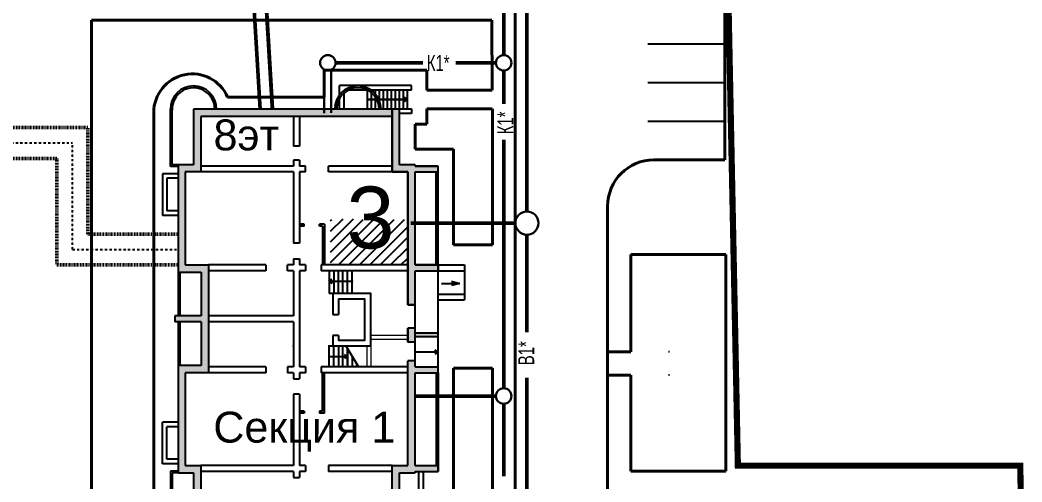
# Model space of a CAD drawing. Header units: millimetres. Extents: x 1819 to 103850, y 69161 to 132521.
# Drawn here: x 40223 to 53215, y 110696 to 116678 of the extents above; entities that cross this region are included whole.
import ezdxf

# ---------------------------------------------------------------- set-up
doc = ezdxf.new("R2010")
doc.units = ezdxf.units.MM
for name, pattern in [('DASHED', [0.75, 0.5, -0.25]), ('KL', [4, 2, -2]), ('PKP', [12, 6, -3, 0, -3])]:
    doc.linetypes.add(name, pattern=pattern)
for name, color, linetype in [('A3-05', 2, 'Continuous'), ('Граница1', 20, 'Continuous'), ('Картограмма', 104, 'Continuous'), ('ЛИНИЯ', 7, 'Continuous'), ('Покрытия', 13, 'Continuous'), ('СТЕНЫ', 7, 'Continuous'), ('СЪЕМКА', 46, 'Continuous'), ('ТС', 1, 'Continuous')]:
    doc.layers.add(name, color=color, linetype=linetype)
doc.layers.add('В1', color=140, linetype='Continuous', lineweight=80)
doc.layers.add('К2', color=54, linetype='Continuous', lineweight=60)
doc.styles.add('SPEC', font='RUSS.shx', dxfattribs={"width": 0.7})
doc.styles.add('СГЕНЕРИР_СТИЛЬ_3', font='arial.ttf')
doc.linetypes.add('oIo_LINE', pattern='A,2.5,-0.25,[133,ltypeshp.shx,S=0.1,R=0,X=-0.1,Y=0.3],-0.2,[130,ltypeshp.shx,S=0.5,R=-25,X=0,Y=0],-0.2,[133,ltypeshp.shx,S=0.1,R=0,X=-0.1,Y=-0.3],-0.25', length=3.4)
picture_1 = doc.add_image_def('image1.tif', size_in_pixel=(4134, 3602))

msp = doc.modelspace()

# ---------------------------------------------------------------- hatches: boundary and pattern name
at = {"layer": 'СТЕНЫ', "linetype": 'Continuous'}
for points in [[(42572.76, 113412.38), (42572.76, 112846.38), (42232.76, 112846.38), (42232.76, 112770.38), (42572.76, 112770.38), (42572.76, 112204.38), (42272.76, 112204.38), (42272.76, 112110.38), (42666.76, 112110.38), (42666.76, 112282.38), (42666.76, 113506.38), (42366.76, 113506.38), (42366.76, 114710.38), (42566.76, 114710.38), (42566.76, 114882.38), (42566.76, 115430.38), (43185.09, 115430.38), (43185.09, 115524.38), (42472.76, 115524.38), (42472.76, 114804.38), (42272.76, 114804.38), (42272.76, 113412.38)], [(45050.76, 115430.38), (45050.76, 115524.38), (43185.09, 115524.38), (43185.09, 115430.38)], [(45344.76, 112988.38), (45344.76, 113430.38), (45644.76, 113432.38), (45644.76, 113506.38), (45344.76, 113506.38), (45344.76, 114710.38), (45644.76, 114710.38), (45644.76, 114786.38), (45344.76, 114786.38), (45344.76, 114804.38), (45144.76, 114804.38), (45144.76, 115524.38), (45050.76, 115524.38), (45050.76, 115430.38), (45050.76, 114710.38), (45250.76, 114710.38), (45250.76, 112988.38)], [(42566.76, 109390.38), (42566.76, 110586.38), (42566.76, 110906.38), (42366.76, 110906.38), (42366.76, 112110.38), (42272.76, 112110.38), (42272.76, 110812.38), (42472.76, 110812.38), (42472.76, 110186.38), (42172.76, 110186.38), (42172.76, 110110.38), (42472.76, 110110.38), (42472.76, 109484.38), (42272.76, 109484.38), (42272.76, 108092.38), (42572.76, 108092.38), (42572.76, 106884.38), (42272.76, 106884.38), (42272.76, 105492.38), (42472.76, 105492.38), (42472.76, 104772.38), (45144.76, 104772.38), (45144.76, 105492.38), (45344.76, 105492.38), (45344.76, 105510.38), (45644.76, 105510.38), (45644.76, 105586.38), (45344.76, 105586.38), (45344.76, 106790.38), (45644.76, 106790.38), (45644.76, 106866.38), (45344.76, 106866.38), (45344.76, 106944.38), (45250.76, 106944.38), (45250.76, 105586.38), (45050.76, 105586.38), (45050.76, 104866.38), (44570.76, 104866.38), (42566.76, 104866.38), (42566.76, 105266.38), (42566.76, 105586.38), (42366.76, 105586.38), (42366.76, 106790.38), (42393.76, 106790.38), (42666.76, 106790.38), (42666.76, 108014.38), (42666.76, 108186.38), (42545.76, 108186.38), (42366.76, 108186.38), (42366.76, 109390.38)]]:
    msp.add_hatch(color=244, dxfattribs=at).paths.add_polyline_path(points)
h = msp.add_hatch(color=244, dxfattribs=at)
h.paths.add_polyline_path([(45250.76, 109390.38), (45250.76, 107668.38), (45344.76, 107668.38), (45344.76, 108110.38), (45344.76, 109390.38), (45644.76, 109390.38), (45644.76, 109466.38), (45344.76, 109466.38), (45344.76, 109484.38), (45144.76, 109484.38), (45144.76, 110812.38), (45344.76, 110812.38), (45344.76, 110830.38), (45644.76, 110830.38), (45644.76, 110906.38), (45344.76, 110906.38), (45344.76, 112110.38), (45644.76, 112110.38), (45644.76, 112186.38), (45364.76, 112186.38), (45344.76, 112186.38), (45344.76, 112264.38), (45250.76, 112264.38), (45250.76, 110906.38), (45050.76, 110906.38), (45050.76, 109390.38)])
h.paths.add_polyline_path([(45644.76, 108110.38), (45644.76, 108186.38), (45344.76, 108186.38), (45344.76, 108110.38)], flags=17)
h.paths.add_polyline_path([(45644.76, 112578.38), (45644.76, 112628.38), (45344.76, 112628.38), (45344.76, 112578.38)])
h.paths.add_polyline_path([(45344.76, 112506.38), (45344.76, 112686.38), (45250.76, 112686.38), (45250.76, 112506.38)])
at = {"layer": 'ТС'}
h = msp.add_hatch(dxfattribs=at)
h.set_pattern_fill('ANSI31', color=256, scale=30, style=0)
h.set_pattern_definition([(45, (-852476.14, 1172171.73), (-67.351921, 67.351921), [])])
h.paths.add_polyline_path([(45250.76, 113874.38), (45250.76, 114093.24), (44553.31, 114093.24), (44553.31, 114105.1), (44353.65, 114105.1), (44353.65, 114093.24), (44250.85, 114093.24), (44250.85, 113506.38), (45250.76, 113506.38)])

# ---------------------------------------------------------------- linework, layer by layer
at = {"linetype": 'oIo_LINE', "lineweight": 50, "ltscale": 20}
msp.add_line((43336.21, 115520.34), (43228.16, 117334.27), dxfattribs=at)
at = {"layer": 'A3-05', "color": 7}
for p, q in [((42472.76, 115524.38), (42472.76, 114804.38)), ((45144.76, 115524.38), (42472.76, 115524.38)), ((45144.76, 114804.38), (45144.76, 115524.38)), ((42472.76, 114804.38), (42272.76, 114804.38)), ((42272.76, 114804.38), (42272.76, 113412.38)), ((45344.76, 114804.38), (45144.76, 114804.38))]:
    msp.add_line(p, q, dxfattribs=at)
at = {"layer": 'В1', "lineweight": 50, "ltscale": 20}
for p, q in [((46794.83, 114198.26), (46794.83, 119816.48)), ((46794.83, 114198.26), (46794.83, 119816.48)), ((46646.24, 114048.26), (45288.76, 114048.26)), ((46794.83, 112633.92), (46794.83, 113898.27)), ((46794.83, 110048.63), (46794.83, 112042.76))]:
    msp.add_line(p, q, dxfattribs=at)
at = {"layer": 'В1', "lineweight": 30, "ltscale": 20}
msp.add_circle((46796.24, 114048.26), 150, dxfattribs=at)
at = {"layer": 'Граница1', "const_width": 80}
msp.add_lwpolyline([(11570.93, 131600.56), (39869.19, 131203.27), (64089.97, 128542.36), (64158.35, 124300.45), (49256, 124449.76), (49531.3, 110905.69), (53192.38, 110905.62), (53563.49, 92531.45), (41467.07, 92224.73), (41655.09, 79817.52), (28916.71, 79382.71)], dxfattribs=at)
at = {"layer": 'К2', "lineweight": 50, "ltscale": 20}
for p, q in [((46494.83, 116224.38), (46494.83, 119164.76)), ((44315.19, 116124.38), (45445.61, 116124.38)), ((45875.98, 116124.38), (46394.83, 116124.38)), ((46494.83, 115592.42), (46494.83, 116024.38)), ((46494.83, 113933.45), (46494.83, 115126.06)), ((46494.83, 111908.38), (46494.83, 113933.45)), ((46394.83, 111808.38), (45344.76, 111808.38)), ((46494.83, 110769.29), (46494.83, 111708.38))]:
    msp.add_line(p, q, dxfattribs=at)
at = {"layer": 'К2', "lineweight": 30, "ltscale": 20}
for p, q in [((44166.31, 116037.14), (44166.31, 115470.5)), ((44258.02, 116034.02), (44258.02, 115474.68))]:
    msp.add_line(p, q, dxfattribs=at)
for centre in [(44215.19, 116124.38), (46494.83, 116124.38), (46494.83, 111808.38)]:
    msp.add_circle(centre, 100, dxfattribs=at)
at = {"layer": 'Картограмма', "color": 22}
for p, q in [((47842.76, 113768.07), (47842.76, 112616.23)), ((47842.76, 113768.07), (47842.76, 112616.23)), ((48142.76, 113140.6), (48142.76, 112616.23)), ((48142.76, 113140.6), (48142.76, 112616.23)), ((49376.19, 113140.6), (49376.19, 112616.23)), ((46642.76, 105268.38), (46642.76, 112916.23)), ((46642.76, 105268.38), (46642.76, 112916.23)), ((45644.76, 112552.17), (45644.76, 112616.23))]:
    msp.add_line(p, q, dxfattribs=at)
at = {"layer": 'ЛИНИЯ', "lineweight": 40}
for p, q in [((46642.76, 104768.38), (46642.76, 124731.73)), ((49363.44, 119076.38), (49363.44, 114868.07)), ((46342.76, 116676.38), (41150.76, 116676.38)), ((41150.76, 116676.38), (41150.76, 103568.38)), ((46343.6, 115768.38), (46342.76, 116676.38)), ((44166.76, 115680.38), (44166.76, 116028.38)), ((44166.76, 116028.38), (45498.76, 116028.38)), ((45498.76, 116028.38), (45498.76, 115768.38)), ((45498.76, 115768.38), (46344.76, 115768.38)), ((42915.16, 115680.38), (44166.76, 115680.38)), ((45498.76, 115528.38), (46344.76, 115528.38)), ((45498.76, 115528.38), (45498.76, 115328.38)), ((46348.82, 115528.38), (46348.82, 113768.01)), ((41956.9, 115480.38), (41956.9, 104772.38)), ((45344.76, 115328.38), (45344.76, 115004.38)), ((45344.76, 115328.38), (45498.76, 115328.38)), ((45344.76, 115328.38), (45344.76, 115004.38)), ((45344.76, 115004.38), (45844.76, 115004.38)), ((45844.76, 115004.38), (45844.76, 113768.01)), ((48442.76, 114868.07), (49363.44, 114868.07)), ((47842.76, 109194.84), (47842.76, 114268.07)), ((45844.76, 113768.01), (46348.82, 113768.01)), ((48142.76, 113640.6), (48142.76, 112379.36)), ((48142.76, 113640.6), (49376.19, 113640.6)), ((49376.19, 110833.56), (49376.19, 113640.6)), ((48142.76, 112379.36), (47842.76, 112379.36)), ((45844.76, 112168.38), (46348.82, 112168.38)), ((45844.76, 112168.38), (45844.76, 109966.38)), ((46348.82, 112168.38), (46348.82, 109966.38)), ((48142.76, 112079.36), (47842.76, 112079.36)), ((48142.76, 112079.36), (48142.76, 110833.56)), ((48142.76, 110833.56), (49376.19, 110833.56))]:
    msp.add_line(p, q, dxfattribs=at)
at = {"layer": 'ЛИНИЯ'}
for p, q in [((48363.44, 116368.07), (49363.44, 116368.07)), ((48363.44, 115868.07), (49363.44, 115868.07)), ((48363.44, 115368.07), (49363.44, 115368.07)), ((48442.76, 114868.07), (49363.44, 114868.07)), ((48763.44, 114868.07), (49363.44, 114868.07))]:
    msp.add_line(p, q, dxfattribs=at)
at = {"layer": 'ЛИНИЯ', "lineweight": 40}
for centre, radius, start in [((42456.9, 115480.38), 500, 23.578178), ((48442.76, 114268.07), 600, 90)]:
    msp.add_arc(centre, radius, start, 180, dxfattribs=at)
at = {"layer": 'Покрытия'}
for p, q in [((45820.14, 113297.1), (45920.23, 113267.51)), ((45689.03, 113267.51), (45920.23, 113267.51)), ((45920.23, 113267.51), (45820.13, 113238.75)), ((45920.23, 113267.51), (45824.36, 113267.51))]:
    msp.add_line(p, q, dxfattribs=at)
at = {"layer": 'СТЕНЫ', "color": 244}
for p, q in [((45298.76, 115828.38), (44366.76, 115828.38)), ((44366.76, 115524.38, 153.52), (44366.76, 115828.38, -37.75)), ((45298.76, 115768.38), (44426.76, 115768.38)), ((44426.76, 115524.38, 153.52), (44426.76, 115768.38)), ((44726.76, 115528.38), (44726.76, 115768.38)), ((44778.76, 115528.38), (44778.76, 115768.38)), ((44830.76, 115528.38), (44830.76, 115768.38)), ((44882.76, 115528.38), (44882.76, 115768.38)), ((44934.76, 115528.38), (44934.76, 115768.38)), ((44986.76, 115528.38), (44986.76, 115768.38)), ((45038.76, 115528.38), (45038.76, 115768.38)), ((45090.76, 115528.38), (45090.76, 115768.38)), ((45142.76, 115528.38), (45142.76, 115768.38)), ((45194.76, 115528.38), (45194.76, 115768.38)), ((45246.76, 115528.38), (45246.76, 115768.38)), ((45298.76, 115768.38), (45298.76, 115828.38)), ((45246.76, 115648.38), (44726.76, 115648.38)), ((44726.76, 115648.38), (45246.76, 115648.38)), ((45246.76, 115648.38), (45205.12, 115674.21)), ((45246.76, 115648.38), (45205.12, 115622.55)), ((42172.76, 115524.38), (42172.76, 114786.38)), ((42172.76, 114780.38), (42172.76, 115524.38)), ((42196.76, 114804.38), (42196.76, 115524.38)), ((42472.76, 115524.38), (42472.76, 114804.38)), ((45144.76, 115524.38), (42472.76, 115524.38)), ((45050.76, 114710.38), (45050.76, 115524.38)), ((45144.76, 114804.38), (45144.76, 115524.38)), ((45148.76, 115528.38), (45298.76, 115528.38)), ((45298.76, 115528.38), (45298.76, 115468.38)), ((42566.76, 115430.38), (42566.76, 114710.38)), ((45050.76, 115430.38), (42566.76, 115430.38)), ((43770.76, 115430.38), (43770.76, 115046.38)), ((43846.76, 115430.38), (43846.76, 115046.38)), ((45298.76, 115468.38), (45144.76, 115468.38)), ((43846.76, 115046.38), (43770.76, 115046.38)), ((42566.76, 114882.38), (42566.76, 114710.38)), ((43846.76, 114864.38), (43770.76, 114864.38)), ((43770.76, 114864.38), (43770.76, 114786.38)), ((43846.76, 114864.38), (43846.76, 114786.38)), ((42272.76, 114780.38), (42172.76, 114780.38)), ((42272.76, 114804.38), (42196.76, 114804.38)), ((42472.76, 114804.38), (42272.76, 114804.38)), ((42272.76, 114804.38), (42272.76, 113412.38)), ((43770.76, 114786.38), (42566.76, 114786.38)), ((43924.76, 114786.38), (43846.76, 114786.38)), ((43924.76, 114710.38), (43924.76, 114786.38)), ((45050.76, 114786.38), (44224.76, 114786.38)), ((44224.76, 114710.38), (44224.76, 114786.38)), ((45344.76, 114804.38), (45144.76, 114804.38)), ((45344.76, 114786.38), (45344.76, 114804.38)), ((45344.76, 114786.38), (45344.76, 114804.38)), ((45344.76, 114786.38), (45644.76, 114786.38)), ((42070.76, 114688.38, 180), (42070.76, 114148.38, 180)), ((42268.76, 114688.38, 180), (42070.76, 114688.38, 180)), ((42128.76, 114628.38, 180), (42128.76, 114208.38, 180)), ((42268.76, 114628.38, 180), (42128.76, 114628.38, 180)), ((42566.76, 114710.38), (42366.76, 114710.38)), ((42366.76, 114710.38), (42366.76, 113506.38)), ((43770.76, 114710.38), (42566.76, 114710.38)), ((43770.76, 114710.38), (43770.76, 113786.38)), ((43924.76, 114710.38), (43846.76, 114710.38)), ((43846.76, 114710.38), (43846.76, 113786.38)), ((45050.76, 114710.38), (44224.76, 114710.38)), ((45250.76, 114710.38), (45050.76, 114710.38)), ((45250.76, 113662.38, 180), (45250.76, 114710.38)), ((45344.76, 113506.38), (45344.76, 114710.38)), ((45344.76, 114710.38), (45644.76, 114710.38)), ((45620.76, 113506.38), (45620.76, 114710.38)), ((45644.76, 113506.38), (45644.76, 114710.38)), ((42270.76, 114208.38, 180), (42128.76, 114208.38, 180)), ((42270.76, 114148.38, 180), (42070.76, 114148.38, 180)), ((43906.76, 114032.38), (43846.76, 114032.38)), ((43906.76, 114006.38), (43846.76, 114006.38)), ((43906.76, 114006.38), (43906.76, 114032.38)), ((43906.76, 114006.38), (43906.76, 114032.38)), ((44106.76, 114006.38), (44106.76, 114032.38)), ((44172.76, 114032.38), (44106.76, 114032.38)), ((44106.76, 114006.38), (44106.76, 114032.38)), ((44172.76, 114032.38), (44106.76, 114032.38)), ((44146.76, 114006.38), (44106.76, 114006.38)), ((44146.76, 114006.38), (44106.76, 114006.38)), ((44146.76, 114006.38), (44146.76, 113506.38)), ((44172.76, 114032.38), (44172.76, 113506.38)), ((45250.76, 112988.38), (45250.76, 113874.38)), ((43846.76, 113786.38), (43770.76, 113786.38)), ((43846.76, 113786.38), (43770.76, 113786.38)), ((43770.76, 113584.38), (43770.76, 113506.38)), ((43770.76, 113584.38), (43846.76, 113584.38)), ((43770.76, 113584.38), (43846.76, 113584.38)), ((43846.76, 113584.38), (43846.76, 113506.38)), ((42366.76, 113506.38), (42393.76, 113506.38)), ((42366.76, 113506.38), (42666.76, 113506.38)), ((42666.76, 113506.38), (42666.76, 112110.38)), ((43410.76, 113506.38), (42666.76, 113506.38)), ((43410.76, 113430.38), (42666.76, 113430.38)), ((43770.76, 113506.38), (43692.76, 113506.38)), ((43692.76, 113430.38), (43692.76, 113506.38)), ((43770.76, 113430.38), (43692.76, 113430.38)), ((43770.76, 113430.38), (43770.76, 112846.38)), ((43924.76, 113506.38), (43846.76, 113506.38)), ((43846.76, 113430.38), (43846.76, 112186.38)), ((43924.76, 113430.38), (43846.76, 113430.38)), ((43924.76, 113506.38), (43924.76, 113430.38)), ((45250.76, 113506.38), (44126.76, 113506.38)), ((44126.76, 113506.38), (44126.76, 113430.38)), ((45250.76, 113430.38), (44126.76, 113430.38)), ((44230.76, 113430.38), (44230.76, 113138.38)), ((44290.76, 113430.38), (44290.76, 113138.38)), ((44350.76, 113138.38), (44350.76, 113430.38)), ((44410.76, 113138.38), (44410.76, 113430.38)), ((44470.76, 113138.38), (44470.76, 113430.38)), ((44530.76, 113138.38), (44530.76, 113430.38)), ((45344.76, 113506.38), (45644.76, 113506.38)), ((45344.76, 113506.38), (45644.76, 113506.38)), ((45344.76, 112186.38), (45344.76, 113430.38)), ((45344.76, 113430.38), (45644.76, 113430.38)), ((45364.76, 113430.38), (45644.76, 113430.38)), ((45644.72, 113507.35), (45984.69, 113507.35)), ((45644.72, 113430.38), (45984.69, 113430.38)), ((45644.76, 113506.38), (45644.76, 113430.38)), ((45644.76, 113506.38), (45644.76, 113430.38)), ((45644.76, 112630.38), (45644.76, 113432.38)), ((45984.69, 113507.35), (45984.69, 113052.17)), ((42272.76, 113412.38), (42572.76, 113412.38)), ((42272.76, 113412.38), (42272.76, 112846.38)), ((42296.76, 113412.38), (42296.76, 112846.38)), ((42572.76, 113412.38), (42572.76, 112846.38)), ((44228.52, 113295.38), (44270.15, 113321.21)), ((44228.52, 113295.38), (44532.35, 113296.11)), ((44228.52, 113295.38), (44270.15, 113269.55)), ((44278.76, 113138.38), (44230.76, 113138.38)), ((45644.72, 113128.38), (45984.69, 113128.38)), ((45644.72, 113052.17), (45984.69, 113052.17)), ((45344.76, 112988.38), (45250.76, 112988.38)), ((42232.76, 112846.38), (42232.76, 112770.38)), ((42572.76, 112846.38), (42232.76, 112846.38)), ((42572.76, 112770.38), (42232.76, 112770.38)), ((42272.76, 112770.38), (42272.76, 112204.38)), ((42296.76, 112770.38), (42296.76, 112204.38)), ((42572.76, 112770.38), (42572.76, 112204.38)), ((43770.76, 112846.38), (42666.76, 112846.38)), ((43770.76, 112770.38), (42666.76, 112770.38)), ((43770.76, 112770.38), (43770.76, 112186.38)), ((45250.76, 112506.38), (45250.76, 112686.38)), ((45250.76, 112686.38), (45250.76, 112506.38)), ((45344.76, 112686.38), (45250.76, 112686.38)), ((45344.76, 112506.38), (45250.76, 112506.38)), ((45344.76, 112628.38), (45644.76, 112628.38)), ((45344.76, 112578.38), (45644.76, 112578.38)), ((45354.76, 112578.38), (45644.76, 112578.38)), ((45644.76, 112186.38), (45644.76, 112628.38)), ((43770.76, 112462.38), (43770.76, 112450.38)), ((43770.76, 112450.38), (43770.76, 112462.38)), ((44230.76, 112446.38), (44230.76, 112467.38)), ((44290.76, 112186.38), (44290.76, 112457.38)), ((44350.76, 112457.38), (44350.76, 112186.38)), ((44410.76, 112186.38), (44410.76, 112457.38)), ((44470.76, 112206.38), (44470.76, 112420.77)), ((44470.76, 112420.77), (44470.76, 112186.38)), ((45644.76, 112376.38), (45344.76, 112376.38)), ((45644.76, 112376.38), (45603.12, 112402.21)), ((45644.76, 112376.38), (45603.12, 112350.55)), ((42666.76, 112282.38), (42666.76, 112110.38)), ((44230.76, 112321.38), (44470.76, 112321.38)), ((44470.76, 112321.38), (44429.12, 112347.21)), ((44470.76, 112321.38), (44429.12, 112295.55)), ((44530.76, 112319.79), (44530.76, 112186.38)), ((45250.76, 110906.38), (45250.76, 112264.38)), ((45344.76, 112264.38), (45250.76, 112264.38)), ((42572.76, 112204.38), (42272.76, 112204.38)), ((42272.76, 112204.38), (42272.76, 110812.38)), ((43410.76, 112186.38), (42666.76, 112186.38)), ((43692.76, 112186.38), (43692.76, 112110.38)), ((43770.76, 112186.38), (43692.76, 112186.38)), ((43770.76, 112202.38), (43770.76, 112204.38)), ((43924.76, 112186.38), (43846.76, 112186.38)), ((43924.76, 112186.38), (43924.76, 112110.38)), ((45250.76, 112186.38), (44126.76, 112186.38)), ((44126.76, 112186.38), (44126.76, 112110.38)), ((44590.76, 112186.38), (44590.76, 112218.82)), ((45344.76, 112186.38), (45644.76, 112186.38)), ((45364.76, 112186.38), (45644.76, 112186.38)), ((45644.76, 112110.38), (45644.76, 112186.38)), ((45644.76, 112110.38), (45644.76, 112186.38)), ((42666.76, 112110.38), (42366.76, 112110.38)), ((42393.76, 112110.38), (42366.76, 112110.38)), ((42366.76, 112110.38), (42366.76, 110906.38)), ((43410.76, 112110.38), (42666.76, 112110.38)), ((43770.76, 112110.38), (43692.76, 112110.38)), ((43770.76, 112110.38), (43770.76, 112032.38)), ((43770.76, 112032.38), (43846.76, 112032.38)), ((43846.76, 112110.38), (43846.76, 112032.38)), ((43924.76, 112110.38), (43846.76, 112110.38)), ((45250.76, 112110.38), (44126.76, 112110.38)), ((44146.76, 111610.38), (44146.76, 112110.38)), ((44172.76, 111584.38), (44172.76, 112110.38)), ((45344.76, 110906.38), (45344.76, 112110.38)), ((45344.76, 112110.38), (45644.76, 112110.38)), ((45344.76, 112110.38), (45644.76, 112110.38)), ((45620.76, 112110.38), (45620.76, 110906.38)), ((45644.76, 112110.38), (45644.76, 110906.38)), ((43770.76, 111830.38), (43770.76, 110906.38)), ((43846.76, 111830.38), (43770.76, 111830.38)), ((43846.76, 111830.38), (43846.76, 110906.38)), ((43906.76, 111610.38), (43846.76, 111610.38)), ((43906.76, 111610.38), (43906.76, 111584.38)), ((44106.76, 111610.38), (44106.76, 111584.38)), ((44146.76, 111610.38), (44106.76, 111610.38)), ((42068.76, 110928.38, 180), (42068.76, 111468.38, 180)), ((42270.76, 111468.38, 180), (42068.76, 111468.38, 180)), ((43906.76, 111584.38), (43846.76, 111584.38)), ((44172.76, 111584.38), (44106.76, 111584.38)), ((42128.76, 110988.38, 180), (42128.76, 111408.38, 180)), ((42270.76, 111408.38, 180), (42128.76, 111408.38, 180)), ((42268.76, 110988.38, 180), (42128.76, 110988.38, 180)), ((42268.76, 110928.38, 180), (42068.76, 110928.38, 180)), ((42172.76, 110836.38), (42172.76, 110186.38)), ((42272.76, 110836.38), (42172.76, 110836.38)), ((42366.76, 110906.38), (42566.76, 110906.38)), ((42566.76, 110906.38), (42566.76, 110586.38)), ((43770.76, 110906.38), (42566.76, 110906.38)), ((43770.76, 110830.38), (42566.76, 110830.38)), ((43770.76, 110830.38), (43770.76, 110752.38)), ((43924.76, 110906.38), (43846.76, 110906.38)), ((43846.76, 110830.38), (43846.76, 110752.38)), ((43924.76, 110830.38), (43846.76, 110830.38)), ((43924.76, 110906.38), (43924.76, 110830.38)), ((44224.76, 110906.38), (44224.76, 110830.38)), ((45050.76, 110906.38), (44224.76, 110906.38)), ((45050.76, 110830.38), (44224.76, 110830.38)), ((45050.76, 109390.38), (45050.76, 110906.38)), ((45050.76, 110906.38), (45250.76, 110906.38)), ((45344.76, 110906.38), (45644.76, 110906.38)), ((45344.76, 110906.38), (45644.76, 110906.38)), ((45344.76, 110812.38), (45344.76, 110830.38)), ((45344.76, 110812.38), (45344.76, 110830.38)), ((45344.76, 110830.38), (45344.76, 110812.38)), ((45344.76, 110830.38), (45644.76, 110830.38)), ((45344.76, 110830.38), (45344.76, 110812.38)), ((45344.76, 110830.38), (45644.76, 110830.38)), ((45388.76, 110830.38), (45388.76, 109466.38)), ((45448.76, 110830.38), (45448.76, 109766.38)), ((45644.76, 110830.38), (45644.76, 110906.38)), ((42196.76, 110812.38), (42196.76, 110186.38)), ((42272.76, 110812.38), (42196.76, 110812.38)), ((42272.76, 110812.38), (42472.76, 110812.38)), ((42472.76, 110812.38), (42472.76, 110186.38)), ((43770.76, 110752.38), (43846.76, 110752.38)), ((45144.76, 109484.38), (45144.76, 110812.38)), ((45144.76, 110812.38), (45344.76, 110812.38))]:
    msp.add_line(p, q, dxfattribs=at)
at = {"layer": 'СТЕНЫ', "color": 244, "linetype": 'Continuous'}
for p, q in [((45050.76, 115524.38), (45050.76, 114710.38)), ((45144.76, 115524.38), (45050.76, 115524.38)), ((45050.76, 115524.38), (45050.76, 115430.38)), ((45144.76, 114804.38), (45144.76, 115524.38)), ((45344.76, 114804.38), (45144.76, 114804.38)), ((45344.76, 114786.38), (45344.76, 114804.38)), ((45644.76, 114786.38), (45344.76, 114786.38)), ((45644.76, 114710.38), (45644.76, 114786.38)), ((45644.76, 114710.38), (45644.76, 114786.38)), ((45050.76, 114710.38), (45250.76, 114710.38)), ((45250.76, 114710.38), (45250.76, 112988.38)), ((45344.76, 113506.38), (45344.76, 114710.38)), ((45344.76, 114710.38), (45644.76, 114710.38)), ((43410.76, 113506.38), (43410.76, 113430.38)), ((45644.76, 113506.38), (45344.76, 113506.38)), ((45344.76, 113430.38), (45644.76, 113432.38)), ((45344.76, 112988.38), (45344.76, 113430.38)), ((45644.76, 113432.38), (45644.76, 113506.38)), ((45250.76, 112988.38), (45344.76, 112988.38)), ((43410.76, 112186.38), (43410.76, 112110.38)), ((45644.76, 110906.38), (45644.76, 110830.38))]:
    msp.add_line(p, q, dxfattribs=at)
at = {"layer": 'СТЕНЫ', "color": 22}
for p, q in [((48942.76, 114868.07), (48632.76, 114868.07)), ((48942.76, 114868.07), (48632.76, 114868.07)), ((48642.76, 113640.6), (48632.76, 113640.6)), ((48642.76, 113640.6), (48632.76, 113640.6)), ((48642.76, 112379.36), (48632.76, 112379.36)), ((48642.76, 112379.36), (48632.76, 112379.36)), ((48642.76, 112079.36), (48632.76, 112079.36)), ((48642.76, 112079.36), (48632.76, 112079.36)), ((48642.76, 110833.56), (48632.76, 110833.56))]:
    msp.add_line(p, q, dxfattribs=at)
at = {"layer": 'СТЕНЫ', "color": 244, "linetype": 'KL'}
msp.add_line((42272.76, 114780.38), (42172.76, 114780.38), dxfattribs=at)
at = {"layer": 'СТЕНЫ', "color": 244, "linetype": 'Continuous', "lineweight": 15}
for p, q in [((44459.76, 113506.38, -151), (44448.76, 113506.38, -151)), ((44459.76, 113506.38, -151), (44448.76, 113506.38, -151)), ((44459.76, 113506.38, -151), (44508.76, 113506.38, -151)), ((44508.76, 113506.38, -302), (44459.76, 113506.38, -302)), ((43459.76, 112770.38, -151), (43410.76, 112770.38, -151)), ((43410.76, 112770.38, -302), (43459.76, 112770.38, -302)), ((43459.76, 112770.38, -151), (43470.76, 112770.38, -151)), ((43459.76, 112770.38, -151), (43470.76, 112770.38, -151))]:
    msp.add_line(p, q, dxfattribs=at)
at = {"layer": 'СТЕНЫ', "color": 244, "linetype": 'Continuous', "lineweight": 20}
for p, q in [((44770.76, 112596.38), (45252.76, 112596.38)), ((44770.76, 112546.38), (45252.76, 112546.38)), ((44720.76, 112456.38), (44720.76, 112186.38)), ((44770.76, 112456.38), (44770.76, 112186.38))]:
    msp.add_line(p, q, dxfattribs=at)
at = {"layer": 'СТЕНЫ', "linetype": 'DASHED', "const_width": 50}
msp.add_lwpolyline([(43387.87, 117343.78), (43495.92, 115529.86)], dxfattribs=at)
at = {"layer": 'СТЕНЫ', "color": 244, "const_width": 8}
for points in [[(44727.59, 115651.61, 1), (44727.59, 115643.61, 1)], [(44536.35, 113300.1, 1), (44536.35, 113292.1, 1)], [(44230.76, 112326.38, 1), (44230.76, 112318.38, 1)]]:
    msp.add_lwpolyline(points, format="xyb", close=True, dxfattribs=at)
at = {"layer": 'СТЕНЫ', "color": 244}
for points in [[(44278.76, 112592.38), (44278.76, 112456.38), (44770.76, 112456.38), (44770.76, 113138.38), (44278.76, 113138.38), (44278.76, 112862.38)], [(44354.76, 112592.38), (44354.76, 112532.38), (44694.76, 112532.38), (44694.76, 113062.38), (44354.76, 113062.38), (44354.76, 112862.38)], [(44278.76, 112862.38), (44354.76, 112862.38)], [(44354.76, 112592.38), (44278.76, 112592.38)], [(44230.76, 112186.38), (44230.76, 112457.38), (44449, 112457.38)], [(44449, 112457.38), (44610.03, 112186.38)]]:
    msp.add_lwpolyline(points, dxfattribs=at)
for centre, radius, end in [((42472.76, 115524.38), 300, 180), ((42472.76, 115524.38), 276, 182.411532), ((44604.76, 115524.38), 300, 180), ((44604.76, 115524.38), 276, 180)]:
    msp.add_arc(centre, radius, 0, end, dxfattribs=at)
at = {"layer": 'СТЕНЫ', "color": 244, "linetype": 'KL'}
msp.add_arc((44602.76, 115524.38), 300, 0, 180, dxfattribs=at)
msp.add_arc((44602.76, 115524.38), 300, 0, 180, dxfattribs=at)
at = {"layer": 'ТС', "linetype": 'KL', "lineweight": 50, "ltscale": 5}
for p, q in [((41102.04, 115286.38), (39531.61, 115286.38)), ((41102.04, 113906.38), (41102.04, 115286.38)), ((40702.04, 114886.38), (39531.61, 114886.38)), ((40702.04, 114886.38), (40702.04, 113506.38)), ((41102.04, 113906.38), (42272.46, 113906.38)), ((40702.04, 113506.38), (42272.46, 113506.38))]:
    msp.add_line(p, q, dxfattribs=at)
at = {"layer": 'ТС', "linetype": 'PKP', "ltscale": 5}
for p, q in [((36561.18, 115086.38), (40902.04, 115086.38)), ((40902.04, 113706.38), (40902.04, 115086.38)), ((40902.04, 113706.38), (42272.46, 113706.38))]:
    msp.add_line(p, q, dxfattribs=at)

# ---------------------------------------------------------------- texts
at = {"style": 'СГЕНЕРИР_СТИЛЬ_3'}
for s, height, p in [('8эт', 400, (42732.32, 114990.18)), ('3', 800, (44456.49, 113720.86)), ('Секция 1', 400, (42729.6, 111205.42))]:
    msp.add_text(s, height=height, dxfattribs=at).set_placement(p)
at = {"layer": 'В1', "lineweight": 30, "ltscale": 20, "style": 'SPEC', "width": 0.7}
msp.add_text('В1*', height=206.077, rotation=90, dxfattribs=at).set_placement((46889.97, 112207.48))
at = {"layer": 'К2', "lineweight": 30, "ltscale": 20, "style": 'SPEC', "width": 0.7}
msp.add_text('К1*', height=206.077, dxfattribs=at).set_placement((45498.14, 116019.25))
msp.add_text('К1*', height=206.077, rotation=90, dxfattribs=at).set_placement((46619.02, 115198.61))

# ---------------------------------------------------------------- pictures from other files: only their frames are drawn
at = {"layer": 'СЪЕМКА', "color": 7, "true_color": 0xffffff}
image = msp.add_image(picture_1, insert=(6969.08, 71977.7), size_in_units=(70009.44, 61000), dxfattribs=at)
image.set_boundary_path([(0.3021, 55.9634), (3409.0214, 3493.4299)])

doc.saveas('drawing.dxf')
